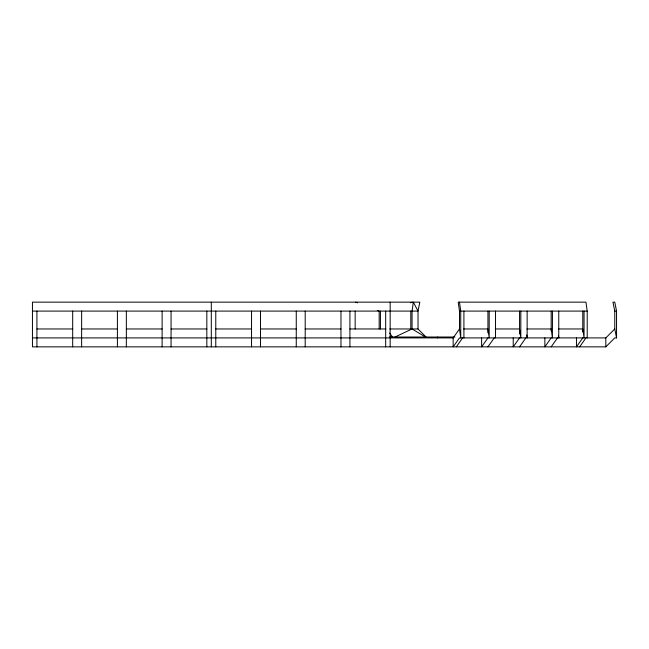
<?xml version="1.0" encoding="UTF-8"?>
<svg xmlns="http://www.w3.org/2000/svg" width="649" height="649" viewBox="0 0 649 649"><rect width="100%" height="100%" fill="white"/><g stroke="black" fill="none" stroke-linecap="round" stroke-linejoin="round"><path stroke-width="0.97" d="M587.215 337.91L587.215 311.09L585.95 302.142L458.218 302.142L459.484 311.09L459.484 328.97L453.156 337.91L453.156 346.858L459.484 337.91L605.817 337.91L614.765 328.97L614.765 311.09L612.972 302.142L614.765 302.142L616.55 311.09L616.55 337.91L614.765 337.91L605.817 346.858L32.45 346.858L32.45 302.142L419.814 302.142L418.021 311.09L418.021 328.97L426.279 337.229M456.32 346.858L462.64 337.91M487.934 337.91L481.615 346.858L481.615 337.91M487.934 346.858L494.262 337.91M519.557 337.91L513.229 346.858L513.229 337.91M519.557 346.858L525.877 337.91M551.171 337.91L544.852 346.858L544.852 337.91M551.171 346.858L557.491 337.91M582.786 337.91L576.466 346.858L576.466 337.91M579.63 346.858L585.95 337.91M394.892 337.066L412.058 328.97L425.306 336.92M410.411 302.783L412.326 302.142M32.45 311.09L418.021 311.09L413.324 302.142L412.058 311.09L412.058 328.97M459.484 311.09L587.215 311.09M614.765 311.09L616.55 311.09M36.92 328.97L72.688 328.97M81.636 328.97L117.404 328.97M126.344 328.97L162.12 328.97M171.06 328.97L206.828 328.97M215.776 328.97L251.544 328.97M260.484 328.97L296.26 328.97M305.2 328.97L340.968 328.97M349.916 328.97L385.863 328.97M389.798 328.97L418.021 328.97M463.654 328.97L487.934 328.97L489.2 337.91L489.2 311.09M495.276 328.97L519.557 328.97L520.822 337.91L520.822 311.09M526.891 328.97L551.171 328.97L552.437 337.91L552.437 311.09M558.505 328.97L582.786 328.97L584.051 337.91L584.051 311.09M389.262 337.018L454.933 337.018M32.45 337.91L453.537 337.91M355.603 302.142L357.494 302.856M377.288 310.368L379.178 311.09L379.178 328.97M389.635 333.034L392.515 337.099M614.765 328.97L616.55 337.91M558.481 335.931L558.757 337.91L558.757 311.09M526.72 334.933L527.142 337.91L527.142 311.09M459.484 302.142L460.749 311.09L460.749 337.91L459.484 328.97M605.817 337.91L605.817 346.858M582.786 311.09L582.786 331.955M551.171 311.09L551.171 330.958M519.557 311.09L519.557 333.943M495.528 311.09L495.528 337.91M487.934 311.09L487.934 332.945M463.905 311.09L463.905 337.91M437.353 337.018L437.353 337.91M410.793 311.09L410.793 328.97M390.154 302.142L390.154 346.858M385.684 311.09L385.684 346.858M380.436 311.09L380.436 328.97M355.149 311.09L355.149 328.97M349.916 311.09L349.916 346.858M340.968 311.09L340.968 346.858M305.2 311.09L305.2 346.858M296.26 311.09L296.26 346.858M260.484 311.09L260.484 346.858M251.544 311.09L251.544 346.858M215.776 311.09L215.776 346.858M211.306 302.142L211.306 346.858M206.828 311.09L206.828 346.858M171.06 311.09L171.06 346.858M162.12 311.09L162.12 346.858M126.344 311.09L126.344 346.858M117.404 311.09L117.404 346.858M81.636 311.09L81.636 346.858M72.688 311.09L72.688 346.858M36.92 311.09L36.92 346.858"/></g></svg>
